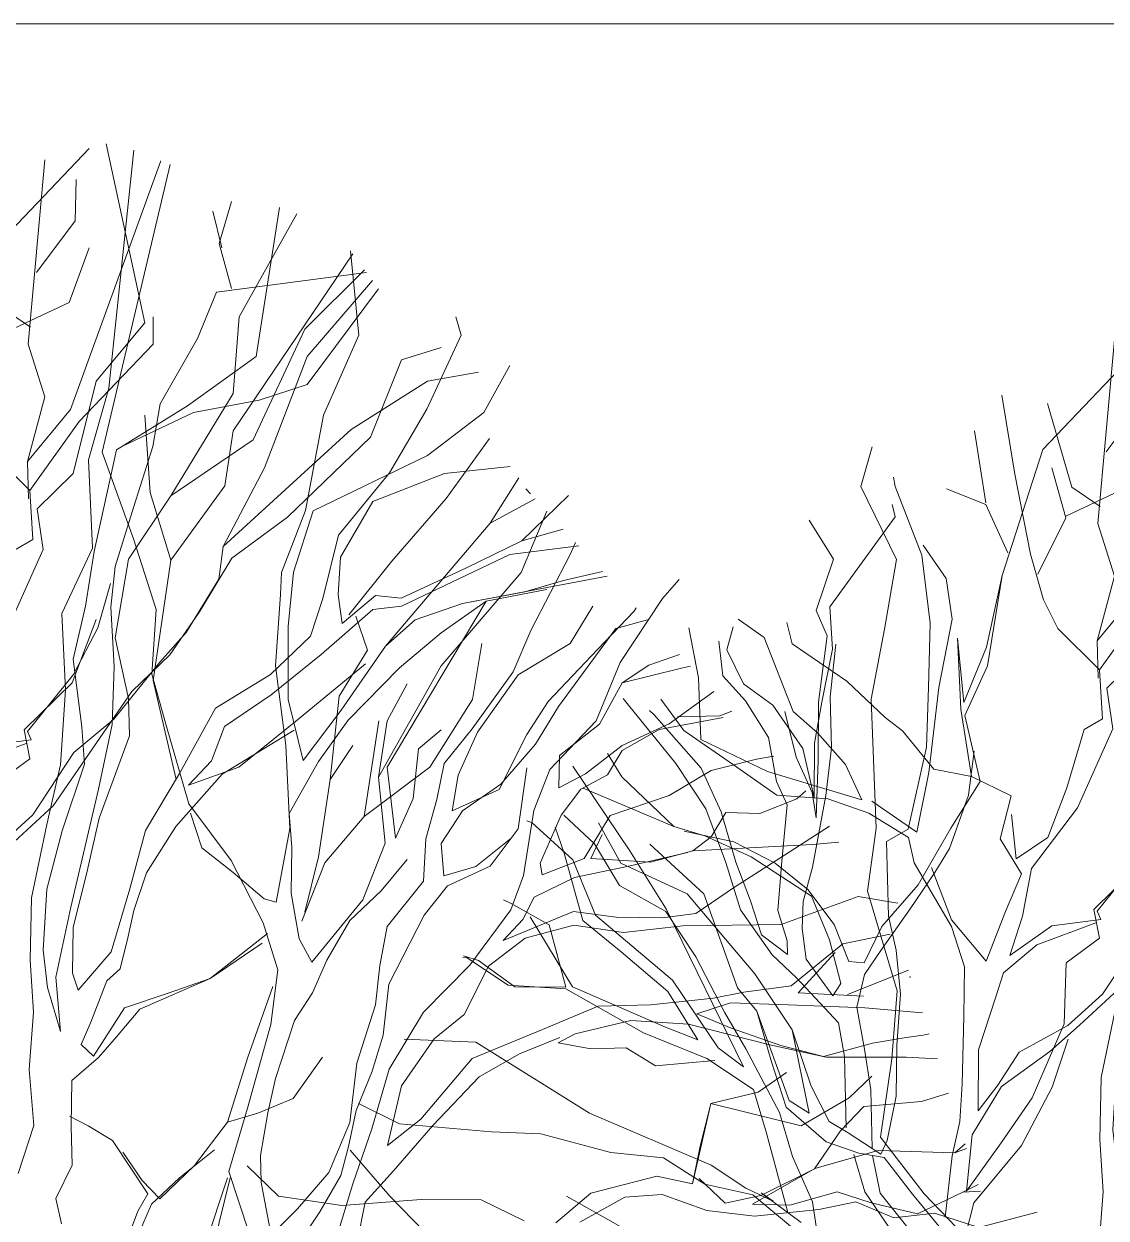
# Model space of a CAD drawing. Header units: millimetres. Extents: x -2481 to 45049, y -11067 to 11055.
# Drawn here: x 10839.4 to 11195.4, y 7844 to 8236.8 of the extents above; entities that cross this region are included whole.
import ezdxf

# ---------------------------------------------------------------- set-up
doc = ezdxf.new("R2010")
doc.units = ezdxf.units.MM
for name, color, linetype, lineweight in [('A-ELEWACJA CIENKA', 11, 'Continuous', 13), ('A-p.widokowa', 6, 'Continuous', 15), ('B-materiały', 9, 'Continuous', 0)]:
    doc.layers.add(name, color=color, linetype=linetype, lineweight=lineweight)

# ---------------------------------------------------------------- blocks, each defined once
blk = doc.blocks.new('A$C2EBD462E')
at = {"layer": 'B-materiały'}
for p, q in [((-80.34, 908.35), (-42.28, 948.3)), ((-36.61, 949.78), (-23.92, 890.99)), ((-35.74, 869.47), (-27.53, 947.69)), ((-62.29, 883.94), (-56.77, 944.52)), ((-48.42, 862.45), (-18.68, 944.24)), ((-37.96, 848.42), (-15.58, 943.03)), ((-46.84, 924.54), (-46.55, 938.12)), ((1.38, 915.59), (-1.51, 927.72)), ((0.52, 917.03), (4.56, 930.9)), ((20.44, 928.94), (12.69, 879.88)), ((-89.62, 900.21), (-93.88, 926.12)), ((-70.81, 895.94), (-78.89, 923.39)), ((-59.55, 907.5), (-46.84, 924.54)), ((7.17, 892.89), (26.05, 926.75)), ((-48.86, 897.67), (-42.22, 915.59)), ((4.56, 902.29), (0.52, 917.03)), ((-99.11, 890.74), (-102.86, 914.43)), ((5.17, 855.47), (44.52, 913.6)), ((46.54, 886.93), (43.77, 914.62)), ((-136.51, 909.16), (-140.27, 896.15)), ((-93.78, 866.9), (-80.34, 908.35)), ((-0.35, 901.03), (49.05, 907.5)), ((48.4, 908.37), (28.74, 888.82)), ((29.49, 879.88), (51.03, 904.83)), ((-84.45, 873.84), (-89.62, 900.21)), ((-72.83, 885.82), (-77.45, 902.29)), ((-6.55, 885.84), (-0.35, 901.03)), ((53.01, 902.15), (29.49, 870.66)), ((-140.27, 896.15), (-128.55, 872.17)), ((-128.99, 896.15), (-129.54, 899.18)), ((-120.2, 873.5), (-128.99, 896.15)), ((-72.83, 886.4), (-48.86, 897.67)), ((-61.57, 889.58), (-70.81, 895.94)), ((-99.11, 890.16), (-112.1, 895.36)), ((-21.16, 883.94), (-21.16, 892.89)), ((-21.16, 892.89), (-21.16, 883.94)), ((5.17, 867.67), (7.17, 892.89)), ((80.14, 886.93), (78.39, 892.89)), ((-128.99, 886.11), (-129.99, 890.18)), ((-91.89, 874.27), (-99.11, 890.16)), ((-23.92, 890.99), (-39.97, 871.74)), ((28.74, 888.82), (11.69, 852.49)), ((-149.22, 872.21), (-157.32, 885.03)), ((-150.5, 856.54), (-128.99, 886.11)), ((-82.07, 867.33), (-72.83, 885.82)), ((-56.77, 866.59), (-62.29, 883.94)), ((-45.49, 858.45), (-21.16, 883.94)), ((-18.86, 864.31), (-6.55, 885.84)), ((34.87, 860.62), (46.54, 886.93)), ((68.89, 862.59), (80.14, 886.93)), ((12.69, 879.88), (-9.88, 863.61)), ((15.45, 843.27), (29.49, 879.88)), ((73.62, 882.86), (60.58, 878.79)), ((-112.19, 865.88), (-119.73, 876.86)), ((60.58, 878.79), (50.3, 853.3)), ((96.19, 876.89), (87.67, 861.44)), ((-154.94, 855.31), (-149.22, 872.21)), ((-128.55, 872.17), (-132.44, 849.17)), ((-117.41, 851.22), (-120.2, 873.5)), ((-80.17, 858.86), (-84.45, 873.84)), ((69.11, 871.74), (85.91, 874.72)), ((-39.97, 871.74), (-47.49, 841.37)), ((-42.41, 845.84), (-35.74, 869.47)), ((29.49, 870.66), (13.69, 865.5)), ((43.93, 855.82), (69.11, 871.74)), ((-110.18, 852.52), (-112.19, 865.88)), ((-93.78, 866.9), (-98.9, 843.27)), ((-98.62, 837.17), (-93.78, 866.9)), ((-62.51, 845.34), (-56.77, 866.59)), ((-21.3, 850.28), (-18.86, 864.31)), ((-15.4, 834.05), (5.17, 867.67)), ((13.69, 865.5), (-7.87, 861.44)), ((-62.51, 845.34), (-48.42, 862.45)), ((-9.88, 863.61), (-33.2, 849.23)), ((-7.87, 861.44), (-31.44, 850.32)), ((-22.17, 835.13), (-23.92, 860.62)), ((28.95, 829.19), (34.87, 860.62)), ((56.57, 841.62), (68.89, 862.59)), ((87.67, 861.44), (69.11, 847.34)), ((-149.59, 842.6), (-150.5, 856.54)), ((-75.47, 849.48), (-80.17, 858.86)), ((-61.72, 835.86), (-45.49, 858.45)), ((-172.12, 846.52), (-180.65, 852.49)), ((-151.38, 847.02), (-154.94, 855.31)), ((-114.64, 830.06), (-110.18, 852.52)), ((11.69, 852.49), (-15.4, 834.05)), ((1.87, 817.34), (43.93, 855.82)), ((2.41, 837.3), (5.17, 855.47)), ((50.3, 853.3), (22.97, 827)), ((75.22, 833.14), (89.52, 852.89)), ((-196.88, 849.62), (-193.68, 833.24)), ((-182.3, 849.97), (-184.41, 842.45)), ((-162.84, 844.35), (-164.6, 851.4)), ((-132.44, 849.17), (-136.89, 826.16)), ((-117.99, 829.98), (-117.41, 851.22)), ((-61.72, 835.86), (-75.47, 849.48)), ((-33.2, 849.23), (-40.54, 815.72)), ((-27.51, 830.57), (-21.3, 850.28)), ((-185.69, 833.87), (-186.98, 845.28)), ((-162.49, 822.16), (-172.12, 846.52)), ((-154.18, 825.16), (-151.38, 847.02)), ((-106.42, 825.1), (-108.43, 846.25)), ((-108.43, 846.25), (-107.42, 822.93)), ((-62.21, 833.05), (-62.51, 845.34)), ((-41.13, 816.82), (-42.41, 845.84)), ((-27.68, 819.95), (-37.96, 848.42)), ((69.11, 847.34), (31.5, 829.17)), ((-184.41, 842.45), (-178.92, 831.25)), ((-144.86, 832.1), (-162.84, 844.35)), ((-153.07, 825.19), (-149.59, 842.6)), ((-148.52, 844.3), (-150.32, 826.94)), ((-98.9, 843.27), (-106.42, 825.1)), ((-47.49, 841.37), (-59.33, 829.77)), ((1.87, 817.34), (15.45, 843.27)), ((39.77, 821.08), (56.57, 841.62)), ((74.63, 841.37), (51.05, 832.15)), ((96.3, 843.75), (74.63, 841.37)), ((-106.03, 820.78), (-98.62, 837.17)), ((-15.4, 812.9), (2.41, 837.3)), ((89.67, 825.1), (99.12, 839.94)), ((-193.68, 833.24), (-192.93, 812.9)), ((-178.22, 825.68), (-185.69, 833.87)), ((-60.75, 819.68), (-61.72, 835.86)), ((-15.4, 834.05), (-29.31, 813.21)), ((-15.4, 812.9), (-22.17, 835.13)), ((57.3, 812.58), (75.22, 833.14)), ((89.67, 825.1), (104.52, 833.05)), ((100.15, 819.24), (115.42, 834.15)), ((101.46, 836.36), (103.02, 834.68)), ((-178.92, 831.25), (-169.24, 824.23)), ((-132.27, 820.13), (-144.86, 832.1)), ((-118.62, 810.41), (-117.99, 829.98)), ((-117.85, 802.05), (-114.64, 830.06)), ((-59.33, 829.77), (-57.32, 816.42)), ((-33.72, 810.86), (-27.51, 830.57)), ((21.08, 808.88), (28.95, 829.19)), ((31.5, 829.17), (24.99, 808.98)), ((51.05, 832.15), (40.51, 813.84)), ((99.95, 808.83), (108.3, 828.98)), ((-216.73, 824.16), (-218.46, 826.35)), ((-198.45, 815.88), (-206.06, 826.19)), ((-170.65, 813.58), (-178.22, 825.68)), ((-155.52, 811.72), (-153.07, 825.19)), ((-154.27, 806.17), (-154.18, 825.16)), ((-150.32, 826.94), (-149.9, 810.19)), ((-136.89, 826.16), (-135.27, 783.74)), ((22.97, 827), (4.76, 813.5)), ((55.21, 784.6), (89.67, 825.1)), ((-201.16, 804.99), (-216.73, 824.16)), ((-209.77, 822.48), (-208.27, 821.02)), ((-208.27, 821.02), (-192.75, 803.53)), ((-169.24, 824.23), (-159.39, 809.95)), ((-165.28, 822.09), (-161.55, 807.1)), ((-154.49, 815.1), (-162.49, 822.16)), ((-107.42, 822.93), (-103.85, 800.73)), ((34.7, 800.29), (39.77, 821.08)), ((100.15, 819.24), (113.72, 823.13)), ((-126.58, 815.8), (-132.27, 820.13)), ((-101.02, 799.12), (-106.03, 820.78)), ((-66.81, 816.18), (-60.75, 819.68)), ((-20.16, 796.63), (-27.68, 819.95)), ((0.46, 806.69), (1.87, 817.34)), ((81.93, 810.41), (100.15, 819.24)), ((118.86, 817.59), (96.19, 814.8)), ((116, 814.8), (117.8, 818.74)), ((-181.02, 803.82), (-198.45, 815.88)), ((-168.06, 799.12), (-170.65, 813.58)), ((-145.29, 804.72), (-154.49, 815.1)), ((-116.2, 803.21), (-126.58, 815.8)), ((-72.48, 797.04), (-66.81, 816.18)), ((-57.32, 816.42), (-68.96, 790.43)), ((-51.2, 795.34), (-41.13, 816.82)), ((-40.54, 815.72), (-43.44, 797.77)), ((-29.31, 813.21), (-33.69, 787.4)), ((4.76, 813.5), (-5.97, 795.92)), ((40.51, 813.84), (39.7, 801.53)), ((96.19, 814.8), (60.58, 797.71)), ((103.12, 789.71), (116, 814.8)), ((-192.93, 812.9), (-170.93, 802.4)), ((-159.39, 809.95), (-155.63, 793.84)), ((-155.63, 793.84), (-155.52, 811.72)), ((-149.9, 810.19), (-151.74, 794.5)), ((-124.65, 783.45), (-118.62, 810.41)), ((-35.06, 797.42), (-33.72, 810.86)), ((-21.16, 773.31), (-15.4, 812.9)), ((43.22, 794.91), (57.3, 812.58)), ((60.4, 800.37), (81.93, 810.41)), ((-218.93, 800.64), (-223.59, 808.28)), ((-161.55, 807.1), (-156.23, 795.5)), ((-154.91, 787.16), (-154.27, 806.17)), ((-102.95, 809.13), (-104.81, 794.56)), ((-39.35, 790.61), (-35.25, 805.24)), ((-10.27, 789.1), (0.46, 806.69)), ((20.7, 801.61), (21.08, 808.88)), ((24.99, 808.98), (23.2, 791.06)), ((73.62, 778.19), (99.95, 808.83)), ((80.55, 798.64), (128.14, 807.58)), ((101.13, 802.51), (113.88, 806.18)), ((113.88, 806.18), (126.68, 809.15)), ((146.43, 800.29), (151.86, 806.57)), ((-216.25, 776.29), (-234.98, 804.19)), ((-191.29, 790.16), (-201.16, 804.99)), ((-192.75, 803.53), (-186.24, 789.17)), ((-167.94, 794.65), (-181.02, 803.82)), ((-170.93, 802.4), (-155.73, 797.75)), ((-139.97, 793.12), (-145.29, 804.72)), ((-121.83, 782.4), (-117.85, 802.05)), ((-103.85, 800.73), (-116.2, 803.21)), ((19.06, 778.11), (20.7, 801.61)), ((39.7, 801.53), (41.05, 792.07)), ((80.55, 798.64), (101.13, 802.51)), ((108.37, 803.25), (88.35, 799.4)), ((-201.76, 784.31), (-218.93, 800.64)), ((-164.51, 791.39), (-168.06, 799.12)), ((-155.73, 797.75), (-139.97, 793.12)), ((-110.69, 783.8), (-101.02, 799.12)), ((-90.84, 794.35), (-103.85, 800.73)), ((-43.44, 797.77), (-47.48, 780.35)), ((-34.01, 777.9), (-35.06, 797.42)), ((30.54, 787.89), (34.7, 800.29)), ((41.05, 792.07), (52, 801.28)), ((60.58, 797.71), (51.05, 796.63)), ((52, 801.28), (60.4, 800.37)), ((55.82, 744.83), (88.35, 799.4)), ((65.05, 793.23), (80.55, 798.64)), ((88.35, 799.4), (73.53, 788.97)), ((123.52, 797.71), (116, 785.51)), ((132.43, 779.27), (146.43, 800.29)), ((-201.76, 784.31), (-231.67, 796.94)), ((-151.15, 793.4), (-167.94, 794.65)), ((-156.23, 795.5), (-154.91, 787.16)), ((-151.74, 794.5), (-156.18, 770.93)), ((-104.81, 794.56), (-111.08, 777.08)), ((-94.4, 780.29), (-90.84, 794.35)), ((-78.77, 780.69), (-72.48, 797.04)), ((-50.02, 770.23), (-51.2, 795.34)), ((-21.66, 775.41), (-20.16, 796.63)), ((-5.97, 795.92), (-15.67, 781.71)), ((51.05, 796.63), (34.05, 781.84)), ((49.3, 783.34), (45.54, 794.46)), ((125.06, 783.56), (137.04, 796.15)), ((137.04, 796.15), (137.78, 797.18)), ((-184.71, 772.45), (-191.29, 790.16)), ((-166.28, 772.91), (-164.51, 791.39)), ((-137.63, 788.71), (-151.15, 793.4)), ((-136.61, 792.64), (-121.83, 782.4)), ((-68.96, 790.43), (-84.1, 770.5)), ((-47.84, 772.52), (-39.98, 793.39)), ((-47.35, 775.33), (-39.35, 790.61)), ((23.2, 791.06), (23.24, 767.04)), ((55.21, 784.6), (65.05, 793.23)), ((97.32, 776.16), (103.12, 789.71)), ((131.05, 790.39), (112.13, 764.8)), ((141.41, 793.26), (131.05, 790.39)), ((-250.14, 786.12), (-248.35, 785.51)), ((-238.03, 788), (-227.88, 778.63)), ((-186.24, 789.17), (-181.36, 772.53)), ((-124.58, 780.66), (-137.63, 788.71)), ((-90.69, 788.21), (-89.21, 773.72)), ((-33.69, 787.4), (-29.28, 767.4)), ((-18.96, 779.39), (-10.27, 789.1)), ((17.45, 775.27), (30.54, 787.89)), ((73.53, 788.97), (59.85, 777.45)), ((-248.35, 785.51), (-235.06, 773.31)), ((-237.86, 775.58), (-240.8, 784.1)), ((-226.53, 785.51), (-219.26, 772.22)), ((-191.63, 781.21), (-201.76, 784.31)), ((-198.37, 782.72), (-182.08, 779.21)), ((-135.27, 783.74), (-138.1, 763)), ((-131.81, 779.36), (-124.65, 783.45)), ((-121.39, 765.09), (-110.69, 783.8)), ((-15.67, 781.71), (-28.22, 769.66)), ((34.05, 781.84), (17.62, 768.57)), ((40.02, 768.16), (49.3, 783.34)), ((40.65, 763.57), (55.21, 784.6)), ((83.9, 767.07), (86.91, 785.51)), ((116, 785.51), (98.95, 775.21)), ((108.73, 766.39), (125.06, 783.56)), ((151.96, 781.89), (141.95, 778.39)), ((-227.88, 778.63), (-219.71, 764.87)), ((-191.93, 762.19), (-209.73, 778.46)), ((-176.37, 774.33), (-191.63, 781.21)), ((-182.08, 779.21), (-168.5, 772.29)), ((-131.19, 754.79), (-131.81, 779.36)), ((-122.69, 772.32), (-124.58, 780.66)), ((-87.41, 768.74), (-94.4, 780.29)), ((-89.21, 773.72), (-78.77, 780.69)), ((-47.48, 780.35), (-44.69, 758.08)), ((-34.65, 758.89), (-34.01, 777.9)), ((-34.13, 760.57), (-18.96, 779.39)), ((22.51, 751.94), (19.06, 778.11)), ((25.66, 759.84), (48.65, 778.85)), ((52.93, 741.53), (73.62, 778.19)), ((124.53, 760.08), (132.43, 779.27)), ((141.95, 778.39), (133.16, 772.59)), ((155.58, 777.98), (152.61, 777.37)), ((-231.71, 753.39), (-237.86, 775.58)), ((-204.22, 757.04), (-216.25, 776.29)), ((-156.5, 761.42), (-176.37, 774.33)), ((-111.08, 777.08), (-115.91, 769.14)), ((-62.52, 756.51), (-47.35, 775.33)), ((-16.76, 758.22), (-21.66, 775.41)), ((-0.71, 764.21), (17.45, 775.27)), ((59.85, 777.45), (42.97, 760.27)), ((83.82, 757.38), (97.32, 776.16)), ((98.95, 775.21), (85.52, 756.31)), ((152.61, 777.37), (133.16, 772.59)), ((-235.06, 773.31), (-227.54, 755.14)), ((-219.26, 772.22), (-197.45, 762.19)), ((-179.85, 756.93), (-184.71, 772.45)), ((-181.36, 772.53), (-176.57, 759.8)), ((-168.5, 772.29), (-157.67, 763.63)), ((-167.55, 756.67), (-166.28, 772.91)), ((-156.18, 770.93), (-159.25, 759.68)), ((-110.44, 751.4), (-122.69, 772.32)), ((-117.07, 770.79), (-110.49, 753.63)), ((-84.1, 770.5), (-87.06, 754.78)), ((-63.65, 757.04), (-47.84, 772.52)), ((-51.64, 745.61), (-50.02, 770.23)), ((-13.64, 740.77), (-21.16, 773.31)), ((55.82, 760.02), (62.34, 772.22)), ((133.16, 772.59), (125.68, 758.99)), ((-115.91, 769.14), (-123.99, 757.21)), ((-92.68, 756.32), (-87.41, 768.74)), ((-28.22, 769.66), (-54.09, 732.14)), ((-29.28, 767.4), (-28.97, 755.12)), ((17.62, 768.57), (2.24, 758.13)), ((23.24, 767.04), (28.21, 747.05)), ((37.01, 740.77), (40.02, 768.16)), ((69.86, 744.83), (83.9, 767.07)), ((101.74, 755.6), (108.73, 766.39)), ((148.58, 759.01), (163.27, 769.69)), ((-219.71, 764.87), (-204.41, 756.31)), ((-197.45, 762.19), (-175.13, 735.89)), ((-180.88, 731.2), (-191.93, 762.19)), ((-157.67, 763.63), (-149, 752.11)), ((-138.1, 763), (-128.34, 730.28)), ((-133.34, 751.39), (-121.39, 765.09)), ((-12.46, 742.68), (-0.71, 764.21)), ((28.21, 747.05), (40.65, 763.57)), ((112.13, 764.8), (104.62, 752.32)), ((165.27, 761.66), (169.26, 763.22)), ((-255.32, 758.95), (-257.86, 760.14)), ((-242.85, 752), (-255.32, 758.95)), ((-176.57, 759.8), (-172.94, 748.72)), ((-159.25, 759.68), (-159.58, 750.73)), ((-150.55, 747.04), (-156.5, 761.42)), ((-47.27, 749.63), (-34.13, 760.57)), ((-39.14, 737.55), (-34.65, 758.89)), ((-9.41, 732.7), (-16.76, 758.22)), ((2.24, 758.13), (-1.95, 746.86)), ((7.04, 744.85), (25.66, 759.84)), ((42.97, 760.27), (33.25, 746.62)), ((48.3, 728.56), (53.06, 760.02)), ((52.93, 741.53), (55.82, 760.02)), ((109.29, 744.06), (124.53, 760.08)), ((125.68, 758.99), (112.53, 748.61)), ((133.12, 751.92), (148.58, 759.01)), ((166.41, 761.13), (145.27, 757.25)), ((151.32, 761.31), (165.27, 761.66)), ((-249.06, 754.63), (-235.08, 731.52)), ((-227.54, 755.14), (-202.21, 733.72)), ((-204.41, 756.31), (-194.54, 741.47)), ((-178.89, 705.24), (-204.22, 757.04)), ((-169.42, 742.1), (-179.85, 756.93)), ((-164.51, 746.7), (-167.55, 756.67)), ((-123.99, 757.21), (-133.7, 743.56)), ((-128.68, 743.68), (-131.19, 754.79)), ((-98.98, 739.96), (-92.68, 756.32)), ((-87.06, 754.78), (-91.2, 741.83)), ((-61.74, 747.59), (-63.65, 757.04)), ((-61.34, 753.75), (-62.52, 756.51)), ((-44.69, 758.08), (-43.82, 745.81)), ((-28.97, 755.12), (-38.91, 728.05)), ((25.17, 757.03), (1.51, 742.47)), ((73.62, 757.04), (66.1, 750.8)), ((74.61, 745.98), (83.82, 757.38)), ((85.52, 756.31), (79.17, 742.18)), ((92.7, 737.5), (101.74, 755.6)), ((145.27, 757.25), (133.16, 750.24)), ((-237.31, 731.46), (-242.85, 752)), ((-219.16, 743.09), (-231.71, 753.39)), ((-159.58, 750.73), (-158.21, 740.71)), ((-149, 752.11), (-144.23, 739.94)), ((-139.19, 739.51), (-133.34, 751.39)), ((-110.49, 753.63), (-98.98, 739.96)), ((-106.19, 738.1), (-110.44, 751.4)), ((-91.2, 741.83), (-77.48, 751.67)), ((-62.98, 752.59), (-82.36, 745.4)), ((-77.48, 751.67), (-61.34, 753.75)), ((23.75, 724.6), (22.51, 751.94)), ((37.01, 740.77), (44.53, 751.89)), ((66.1, 750.8), (64.34, 734.53)), ((104.62, 752.32), (93.21, 739.18)), ((121.06, 742.67), (133.12, 751.92)), ((133.16, 750.24), (128.33, 742.3)), ((-172.94, 748.72), (-164.4, 742.23)), ((-164.4, 742.23), (-164.51, 746.7)), ((-146.84, 732.61), (-150.55, 747.04)), ((-72.71, 739.5), (-61.74, 747.59)), ((-60.72, 729.18), (-47.27, 749.63)), ((-1.95, 746.86), (-9.57, 738.84)), ((33.25, 746.62), (23.62, 729.62)), ((112.53, 748.61), (112.24, 737.98)), ((162.37, 743.71), (177.36, 747.44)), ((177.36, 747.44), (183.01, 748.39)), ((-203.76, 730.07), (-219.16, 743.09)), ((-133.7, 743.56), (-139.09, 735.6)), ((-127.2, 729.19), (-128.68, 743.68)), ((-82.36, 745.4), (-93.3, 736.19)), ((-56.17, 725.95), (-51.64, 745.61)), ((-43.82, 745.81), (-51.09, 723.84)), ((-23.72, 723.97), (-12.46, 742.68)), ((1.51, 742.47), (-13.7, 725.33)), ((-9.57, 738.84), (7.04, 744.85)), ((48.3, 728.56), (69.86, 744.83)), ((58.58, 721.51), (55.82, 744.83)), ((72.11, 734.19), (74.61, 745.98)), ((101.71, 744.56), (98.95, 724.5)), ((104.05, 730.52), (109.29, 744.06)), ((112.24, 737.98), (121.06, 742.67)), ((148.61, 735.54), (162.37, 743.71)), ((-269.96, 741.26), (-271.25, 741.33)), ((-270.95, 741.75), (-266.02, 740.24)), ((-256.32, 732.11), (-269.96, 741.26)), ((-266.02, 740.24), (-254.07, 731.6)), ((-194.54, 741.47), (-185.15, 723.27)), ((-161.41, 734.48), (-169.42, 742.1)), ((-158.21, 740.71), (-149.53, 728.64)), ((-144.23, 739.94), (-139.19, 739.51)), ((-73.32, 719.37), (-72.71, 739.5)), ((33.25, 715.28), (37.01, 740.77)), ((55.15, 719.8), (52.93, 741.53)), ((79.17, 742.18), (77.23, 730.4)), ((93.21, 739.18), (80.58, 730.49)), ((128.33, 742.3), (119.51, 737.61)), ((-175.13, 735.89), (-162.84, 717.45)), ((-139.09, 735.6), (-141.62, 724.92)), ((-106.35, 721.9), (-106.19, 738.1)), ((-93.3, 736.19), (-95.89, 728.3)), ((-43.69, 718.44), (-39.14, 737.55)), ((64.34, 734.53), (58.58, 721.51)), ((77.23, 730.4), (92.7, 737.5)), ((119.51, 737.61), (113.02, 729.07)), ((129.22, 728.91), (148.61, 735.54)), ((190.54, 734.36), (193.55, 737.02)), ((-237.29, 730.91), (-256.32, 732.11)), ((-254.07, 731.6), (-237.31, 731.46)), ((-211.79, 716.46), (-237.29, 730.91)), ((-235.08, 731.52), (-220.39, 725.18)), ((-202.21, 733.72), (-187.17, 711.48)), ((-174.54, 723.54), (-180.88, 731.2)), ((-147.63, 719.74), (-161.41, 734.48)), ((-149.53, 728.64), (-146.84, 732.61)), ((-54.09, 732.14), (-68.29, 718.94)), ((4.46, 714.06), (-9.41, 732.7)), ((68.52, 721.25), (72.11, 734.19)), ((178.37, 729.59), (190.54, 734.36)), ((-193.86, 714.12), (-203.76, 730.07)), ((-128.34, 730.28), (-130.02, 707.9)), ((-128.45, 712.4), (-127.2, 729.19)), ((-95.89, 728.3), (-101.6, 710.84)), ((-72.19, 718.84), (-60.72, 729.18)), ((-38.91, 728.05), (-42.94, 710.64)), ((-8.88, 729.65), (-5.14, 718.29)), ((23.62, 729.62), (24.46, 718.47)), ((35.26, 713.38), (48.3, 728.56)), ((80.58, 730.49), (73.59, 719.7)), ((100.67, 709.2), (104.05, 730.52)), ((113.02, 729.07), (106.15, 713.25)), ((120.64, 714.73), (129.22, 728.91)), ((162.36, 721.92), (167.19, 729.86)), ((167.19, 729.86), (178.37, 729.59)), ((-220.39, 725.18), (-204.58, 718.32)), ((-185.15, 723.27), (-178.14, 711.16)), ((-174.54, 723.54), (-163.84, 694.13)), ((-169.66, 706.9), (-174.54, 723.54)), ((-141.62, 724.92), (-139.03, 711.02)), ((-61.15, 701.8), (-56.17, 725.95)), ((-51.09, 723.84), (-56.2, 704.72)), ((-28.83, 704.84), (-23.72, 723.97)), ((-13.7, 725.33), (-23.37, 710.01)), ((19.33, 700.46), (23.75, 724.6)), ((98.95, 724.5), (89.67, 712.29)), ((186.53, 715.82), (201.37, 725.35)), ((-145.68, 708.62), (-147.63, 719.74)), ((-106.9, 699.54), (-106.35, 721.9)), ((-88.17, 710.06), (-72.19, 718.84)), ((-83.89, 695.08), (-73.32, 719.37)), ((-68.29, 718.94), (-78.12, 710.31)), ((47.8, 701.18), (55.15, 719.8)), ((67.76, 707.26), (68.52, 721.25)), ((73.59, 719.7), (74.42, 709.11)), ((84.95, 712.16), (96.45, 721.39)), ((126.59, 722.7), (122.87, 714.79)), ((156.33, 717.3), (162.36, 721.92)), ((156.33, 717.3), (195.74, 719.35)), ((195.74, 719.35), (204.38, 720.12)), ((-190.91, 708.05), (-211.79, 716.46)), ((-204.58, 718.32), (-193.86, 714.12)), ((-162.84, 717.45), (-156.61, 698.85)), ((-157.32, 690.06), (-162.84, 717.45)), ((-48.23, 698.77), (-43.69, 718.44)), ((-5.14, 718.29), (5.12, 710.16)), ((24.46, 718.47), (24.28, 703.38)), ((28.74, 697.11), (33.25, 715.28)), ((154.67, 716.7), (135.79, 712.32)), ((142.46, 713.6), (156.33, 717.3)), ((170.04, 705.36), (186.53, 715.82)), ((-290.48, 714.32), (-266.91, 713.38)), ((-266.91, 713.38), (-229.54, 690.06)), ((-187.17, 711.48), (-178.89, 705.24)), ((-178.14, 711.16), (-167, 690.21)), ((-139.03, 711.02), (-137.02, 697.66)), ((-128.59, 695.64), (-128.45, 712.4)), ((-72.08, 714.37), (-77.27, 698.6)), ((15.03, 693.65), (4.46, 714.06)), ((27.73, 694.13), (35.26, 713.38)), ((62.34, 714.46), (53.87, 704.12)), ((74.42, 709.11), (84.95, 712.16)), ((89.67, 712.29), (75.62, 705.78)), ((106.15, 713.25), (106.81, 709.36)), ((106.81, 709.36), (120.64, 714.73)), ((135.79, 712.32), (117.45, 708.51)), ((122.87, 714.79), (142.46, 713.6)), ((-175.57, 697.82), (-190.91, 708.05)), ((-145.09, 685.17), (-145.68, 708.62)), ((-130.02, 707.9), (-133.84, 682.1)), ((-101.6, 710.84), (-101.66, 690.73)), ((-95.17, 699.27), (-88.17, 710.06)), ((-78.12, 710.31), (-94.04, 698.74)), ((-42.94, 710.64), (-47.5, 692.09)), ((-23.37, 710.01), (-27.53, 697.61)), ((5.12, 710.16), (15.39, 701.48)), ((55.84, 692.44), (67.76, 707.26)), ((96.48, 697.93), (100.67, 709.2)), ((117.45, 708.51), (104.2, 702.03)), ((-164.81, 691.94), (-169.66, 706.9)), ((-56.2, 704.72), (-57.37, 684.58)), ((-35.01, 684.02), (-28.83, 704.84)), ((24.28, 703.38), (26.89, 688.36)), ((53.87, 704.12), (43.5, 694.36)), ((75.62, 705.78), (68.04, 696.1)), ((157.41, 696.66), (170.04, 705.36)), ((-107.71, 687.23), (-106.9, 699.54)), ((-101.66, 690.73), (-95.17, 699.27)), ((-61.63, 681.35), (-61.15, 701.8)), ((15.39, 701.48), (19.33, 700.46)), ((31, 680.64), (47.8, 701.18)), ((104.2, 702.03), (100.47, 694.67)), ((210.79, 702.26), (185.46, 693.04)), ((223.83, 700.09), (210.79, 702.26)), ((-171.3, 683.4), (-175.57, 697.82)), ((-156.61, 698.85), (-150.73, 687.27)), ((-137.02, 697.66), (-136.54, 678.36)), ((-131.58, 681.04), (-128.59, 695.64)), ((-94.04, 698.74), (-103.69, 682.86)), ((-77.27, 698.6), (-87.4, 679.35)), ((-53.24, 675.74), (-48.23, 698.77)), ((-27.53, 697.61), (-29.54, 688.63)), ((68.04, 696.1), (56.31, 673.46)), ((82.97, 679.71), (96.48, 697.93)), ((93.94, 687.81), (117.17, 697.33)), ((117.17, 697.33), (131.18, 695.44)), ((131.18, 695.44), (146.27, 695.26)), ((146.27, 695.26), (157.41, 696.66)), ((-292.05, 686.52), (-305.5, 693.22)), ((-151.68, 680.54), (-164.81, 691.94)), ((-163.84, 694.13), (-157.32, 690.06)), ((-94.13, 680.3), (-83.89, 695.08)), ((-47.5, 692.09), (-47.68, 677)), ((19.89, 678.13), (15.03, 693.65)), ((43.5, 694.36), (36.01, 681.33)), ((53.37, 679.53), (55.84, 692.44)), ((100.47, 694.67), (93.94, 687.81)), ((117.28, 692.86), (101.19, 688.55)), ((133.54, 690.48), (117.28, 692.86)), ((153.04, 692.64), (133.54, 690.48)), ((185.46, 693.04), (153.04, 692.64)), ((-229.54, 690.06), (-189.47, 672.89)), ((-167, 690.21), (-162.73, 675.79)), ((-29.54, 688.63), (-32.08, 678.51)), ((16.45, 690.06), (-2.39, 675.34)), ((26.89, 688.36), (31, 680.64)), ((101.19, 688.55), (89.13, 679.31)), ((205.7, 686.7), (221.26, 689.88)), ((-261.82, 683.92), (-292.05, 686.52)), ((-245.6, 683.21), (-261.82, 683.92)), ((-150.73, 687.27), (-144.49, 683.51)), ((-144.49, 683.51), (-133.7, 676.52)), ((-110.22, 675.99), (-107.71, 687.23)), ((-57.37, 684.58), (-55.94, 672.32)), ((-45.87, 671.46), (-35.01, 684.02)), ((-2.39, 675.34), (14.64, 686.94)), ((188.73, 672.86), (205.7, 686.7)), ((190.98, 670.54), (203.26, 683.82)), ((-222.54, 677.09), (-245.6, 683.21)), ((-164.33, 657.33), (-171.3, 683.4)), ((-140.97, 676.9), (-151.68, 680.54)), ((-133.84, 682.1), (-119.41, 663.47)), ((-133.7, 676.52), (-131.58, 681.04)), ((-103.69, 682.86), (-105.46, 664.38)), ((-105.46, 664.38), (-94.13, 680.3)), ((-60.5, 664.19), (-61.63, 681.35)), ((36.01, 681.33), (31.25, 670.6)), ((67.72, 664.25), (82.97, 679.71)), ((-308.28, 677.86), (-295.24, 662.67)), ((-205.18, 675.29), (-222.54, 677.09)), ((-162.73, 675.79), (-156.21, 660.87)), ((-138.98, 664.1), (-142.56, 676.44)), ((-132.56, 675.43), (-140.97, 676.9)), ((-136.42, 676.1), (-133.94, 663.66)), ((-112.51, 655.82), (-110.22, 675.99)), ((-87.4, 679.35), (-103.13, 660.53)), ((-51.67, 657.9), (-53.24, 675.74)), ((-47.68, 677), (-45.87, 671.46)), ((-32.08, 678.51), (-36.45, 674.49)), ((17.54, 660.2), (19.89, 678.13)), ((52.02, 666.65), (53.37, 679.53)), ((89.13, 679.31), (81.14, 663.47)), ((227.36, 678.05), (207.27, 669.99)), ((227.59, 675.69), (228.09, 675.82)), ((-342.13, 672.7), (-331.85, 662.67)), ((-191.55, 666.69), (-205.18, 675.29)), ((-189.47, 672.89), (-178.11, 665.35)), ((-123.32, 663.37), (-132.56, 675.43)), ((-55.94, 672.32), (-51.67, 657.9)), ((-36.45, 674.49), (-41.69, 660.95)), ((-2.39, 675.34), (-25.6, 665.26)), ((-16.24, 670.52), (-2.39, 675.34)), ((9.93, 649.38), (18.21, 672.7)), ((56.31, 673.46), (54.5, 656.65)), ((173.14, 670.8), (188.73, 672.86)), ((-30.64, 665.69), (-16.24, 670.52)), ((31.25, 670.6), (25.33, 661.51)), ((142.51, 666.68), (163.13, 668.87)), ((163.13, 668.87), (173.14, 670.8)), ((212.54, 669.45), (190.98, 670.54)), ((-175.82, 663.17), (-191.55, 666.69)), ((-178.11, 665.35), (-169.07, 661.11)), ((-122.74, 640.48), (-138.98, 664.1)), ((-61.97, 645.36), (-60.5, 664.19)), ((-40.86, 649.8), (-30.64, 665.69)), ((-25.6, 665.26), (-33.19, 656.13)), ((45.79, 647.5), (52.02, 666.65)), ((56.45, 645.53), (67.72, 664.25)), ((106.97, 658.53), (125.21, 666.24)), ((125.21, 666.24), (142.51, 666.68)), ((168.75, 667.34), (157.67, 663.71)), ((187.76, 666.69), (168.75, 667.34)), ((212.93, 665.65), (187.76, 666.69)), ((231.92, 664.02), (212.93, 665.65)), ((-331.85, 662.67), (-311.04, 659.69)), ((-311.04, 659.69), (-284.96, 661.59)), ((-295.24, 662.67), (-273.58, 640.61)), ((-284.96, 661.59), (-265.16, 661.49)), ((-265.16, 661.49), (-251.03, 654.59)), ((-237.07, 662.67), (-219.26, 652.64)), ((-162.7, 652.33), (-175.82, 663.17)), ((-169.07, 661.11), (-173.05, 663.8)), ((-173.05, 663.8), (-159.95, 654.07)), ((-156.21, 660.87), (-154.42, 649.15)), ((-133.94, 663.66), (-124.71, 652.16)), ((-112.37, 650.24), (-123.32, 663.37)), ((-119.41, 663.47), (-106.22, 649.83)), ((-103.13, 660.53), (-105.88, 649.75)), ((-41.69, 660.95), (-44.86, 653.61)), ((9.85, 632.63), (17.54, 660.2)), ((25.33, 661.51), (19.11, 642.36)), ((81.14, 663.47), (71.29, 655.4)), ((135.94, 661.49), (117.62, 657.12)), ((154.97, 660.29), (135.94, 661.49)), ((181.7, 653.45), (154.97, 660.29)), ((157.67, 663.71), (168.96, 658.96)), ((-33.19, 656.13), (-39.17, 649.28)), ((54.5, 656.65), (50.89, 644.83)), ((83.74, 649.01), (106.97, 658.53)), ((117.62, 657.12), (112.1, 654.19)), ((168.96, 658.96), (185.31, 653.23)), ((226.58, 655.94), (232.15, 656.63)), ((232.15, 656.63), (234.18, 657.07)), ((-44.86, 653.61), (-40.86, 649.8)), ((71.29, 655.4), (60.5, 640.04)), ((112.62, 655.87), (99.35, 650.51)), ((112.1, 654.19), (122.77, 652.22)), ((122.77, 652.22), (134.49, 652.51)), ((134.49, 652.51), (144.13, 646.61)), ((200.26, 649.38), (181.7, 653.45)), ((185.31, 653.23), (199.36, 649.67)), ((199.36, 649.67), (215.46, 653.98)), ((215.46, 653.98), (226.58, 655.94)), ((-39.17, 649.28), (-47.92, 641.8)), ((3.26, 628), (9.93, 649.38)), ((24.86, 635.8), (34.57, 649.45)), ((66.92, 629.03), (83.74, 649.01)), ((99.35, 650.51), (86.13, 642.92)), ((144.13, 646.61), (163.64, 648.3)), ((226.58, 649.38), (200.26, 649.38)), ((236.86, 648.85), (226.58, 649.38)), ((-60.39, 626.96), (-61.97, 645.36)), ((43.49, 627.89), (45.79, 647.5)), ((50.89, 644.83), (45.62, 631.85)), ((50.8, 625.83), (56.45, 645.53)), ((177.87, 637.96), (187.21, 644.33)), ((-47.92, 641.8), (-48.1, 626.71)), ((19.11, 642.36), (16.59, 631.12)), ((86.13, 642.92), (70.89, 626.9)), ((207.78, 636.1), (215.3, 643.15)), ((60.5, 640.04), (55.97, 620.38)), ((162.32, 634.21), (177.87, 637.96)), ((231.58, 634.83), (240.51, 637.63)), ((3.67, 611.81), (9.85, 632.63)), ((13.24, 631.04), (24.86, 635.8)), ((156.28, 607.81), (162.32, 634.21)), ((158.76, 620.16), (162.32, 634.21)), ((162.32, 634.21), (191.98, 626.88)), ((191.98, 626.88), (207.78, 636.1)), ((205, 625.23), (212.62, 633.24)), ((212.62, 633.24), (231.58, 634.83)), ((-42.52, 626.85), (-48.74, 630.05)), ((3.26, 628), (13.24, 631.04)), ((16.59, 631.12), (14.15, 617.1)), ((45.62, 631.85), (43.13, 620.06)), ((55.97, 620.38), (66.92, 629.03)), ((-65.59, 611.19), (-60.39, 626.96)), ((-48.1, 626.71), (-47.78, 613.87)), ((-34.57, 622.02), (-42.52, 626.85)), ((-7.55, 613.76), (3.26, 628)), ((36.64, 611.51), (43.49, 627.89)), ((44.55, 607.8), (50.8, 625.83)), ((70.89, 626.9), (57.85, 612.05)), ((196.38, 612.72), (205, 625.23)), ((-22.96, 604.43), (-34.57, 622.02)), ((245.95, 620.93), (242.63, 617.93)), ((-31.13, 618.2), (-24.75, 608.86)), ((-0.98, 618.95), (-12.48, 609.73)), ((14.15, 617.1), (14.38, 608.16)), ((43.13, 620.06), (40.57, 610.5)), ((156.28, 607.81), (158.76, 620.16)), ((217.31, 618.74), (196.49, 612.78)), ((242.63, 617.93), (217.31, 618.74)), ((242.63, 617.93), (246.45, 619.37)), ((-47.78, 613.87), (-53.25, 602.96)), ((-19.01, 602.86), (-7.55, 613.76)), ((196.49, 612.78), (176, 601.04)), ((-24.75, 608.86), (-19.01, 602.86)), ((-12.48, 609.73), (-21.76, 601.11)), ((-4.1, 587.59), (3.26, 609.76)), ((-1.35, 587.29), (4.16, 609.79)), ((10.31, 591.86), (3.67, 611.81)), ((26.32, 599.52), (36.64, 611.51)), ((40.57, 610.5), (33.61, 598.59)), ((57.85, 612.05), (48.61, 601.76)), ((122.84, 604.73), (144.49, 610.3)), ((144.49, 610.3), (156.28, 607.81)), ((158.47, 609.54), (167.05, 601.37)), ((178.72, 603.9), (196.38, 612.72)), ((14.38, 608.16), (17.6, 590.93)), ((37.84, 585.85), (44.55, 607.8)), ((188.3, 600.79), (203.83, 605.09)), ((203.83, 605.09), (215.1, 601.46)), ((230.27, 597.93), (245.17, 605.01)), ((245.17, 605.01), (250.29, 607.59)), ((245.17, 605.01), (251.01, 605.37)), ((-53.25, 602.96), (-51.37, 594.63)), ((-21.76, 601.11), (-28.1, 586.43)), ((-26.17, 598.77), (-22.96, 604.43)), ((48.61, 601.76), (45.14, 584.35)), ((111.35, 594.95), (122.84, 604.73)), ((134.05, 603.34), (119.17, 595.15)), ((146.31, 604.21), (134.05, 603.34)), ((160.97, 598.99), (146.31, 604.21)), ((167.05, 601.37), (178.72, 603.9)), ((176, 601.04), (188.3, 600.79)), ((210.06, 601.89), (197.83, 599.35)), ((222.48, 596.62), (210.06, 601.89)), ((215.1, 601.46), (230.27, 597.93)), ((-32.46, 582.41), (-26.17, 598.77)), ((17.6, 590.93), (26.32, 599.52)), ((33.61, 598.59), (23.38, 583.25)), ((176.66, 597.14), (160.97, 598.99)), ((197.83, 599.35), (176.66, 597.14)), ((235.85, 598.07), (222.48, 596.62)), ((250.49, 593.41), (235.85, 598.07)), ((269.72, 598.41), (250.49, 593.41))]:
    blk.add_line(p, q, dxfattribs=at)

msp = doc.modelspace()

# ---------------------------------------------------------------- linework, layer by layer
at = {"layer": 'A-p.widokowa', "color": 251, "ltscale": 5}
msp.add_lwpolyline([(9618.43, 6751.79), (11718.43, 6751.79), (11718.43, 8236.79), (9618.43, 8236.79)], close=True, dxfattribs=at)
msp.add_lwpolyline([(9618.43, 6751.79), (11718.43, 6751.79), (11718.43, 8236.79), (9618.43, 8236.79)], close=True, dxfattribs=at)

# ---------------------------------------------------------------- block references
at = {"layer": 'A-ELEWACJA CIENKA'}
for p in [(10903.07, 7247.51), (11254.99, 7188.5)]:
    msp.add_blockref('A$C2EBD462E', p, dxfattribs=at)

doc.saveas('drawing.dxf')
